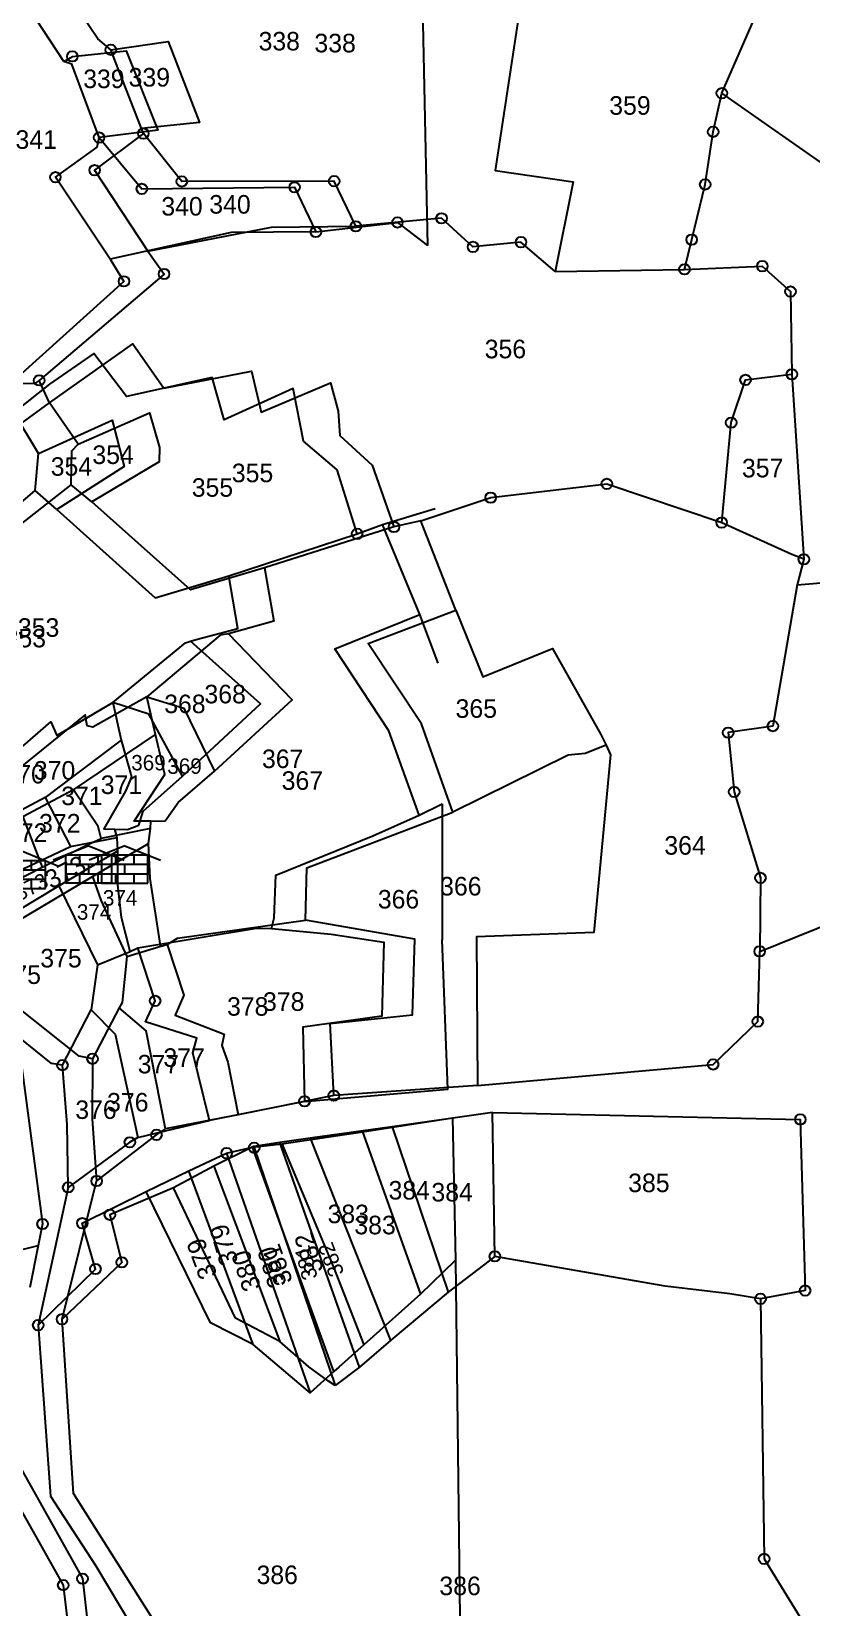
# Model space of a CAD drawing. Header units: metres. Extents: x -203010 to 266029, y 57 to 2163214.
# Drawn here: x -202123.8 to -201963.3, y 428.1 to 752.5 of the extents above; entities that cross this region are included whole.
import ezdxf

# ---------------------------------------------------------------- set-up
doc = ezdxf.new("R2010")
doc.units = ezdxf.units.M
doc.header["$LTSCALE"] = 0.3
for name, color, linetype in [('OFF', 1, 'Continuous'), ('POLY_PARCEL', 6, 'Continuous'), ('POLY_ROAD', 30, 'Continuous'), ('SYM_BUILDING', 1, 'Continuous'), ('SYM_STONE', 1, 'Continuous'), ('TEXT_PARCEL', 7, 'Continuous')]:
    doc.layers.add(name, color=color, linetype=linetype)
doc.styles.add('TEXT_MAP', font='KRDEV050.TTF', dxfattribs={"height": 1.8})

# ---------------------------------------------------------------- blocks, each defined once
blk = doc.blocks.new('BUILDING')
at = {"layer": 'SYM_BUILDING'}
for p, q in [((-2.25, 2.7), (-2.25, 0)), ((2.25, 2.7), (-2.25, 2.7)), ((2.25, 1.8), (-2.25, 1.8)), ((-0.9, 2.7), (-0.9, 1.8)), ((0, 0.9), (0, 1.8)), ((0.9, 1.8), (0.9, 2.7)), ((2.25, 0), (2.25, 2.7)), ((-2.25, 0.9), (2.25, 0.9)), ((-2.25, 0), (2.25, 0)), ((-0.9, 0.9), (-0.9, 0)), ((0.9, 0), (0.9, 0.9))]:
    blk.add_line(p, q, dxfattribs=at)
for points in [[(0, 3.61), (-3.45, 2.21)], [(0, 3.61), (3.45, 2.21)]]:
    blk.add_lwpolyline(points, dxfattribs=at)
blk = doc.blocks.new('STONE')
at = {"layer": 'SYM_STONE'}
blk.add_circle((0, 0), 0.511, dxfattribs=at)
blk = doc.blocks.new('sdr')
at = {"layer": 'OFF'}
for points in [[(549.94, 447.36), (550.49, 421.08)], [(551.9, 366.8), (551.92, 353.55)], [(552.91, 336.26), (553.22, 322.39)], [(553.22, 322.39), (553.97, 260.88)]]:
    blk.add_lwpolyline(points, dxfattribs=at)
at = {"layer": 'POLY_PARCEL'}
for points in [[(515.11, 438.99), (512.46, 443.06)], [(515.11, 438.99), (515.94, 439.49), (521.17, 440.02), (524.26, 432.3), (518.54, 431.6)], [(518.54, 431.6), (515.89, 438.72), (515.69, 438.79), (515.11, 438.99)], [(518.37, 430.67), (518.54, 431.6)], [(518.54, 431.6), (522.7, 426.6), (537.56, 426.76), (539.63, 422.41)], [(519.62, 419.76), (514.29, 427.74), (518.37, 430.67)], [(539.63, 422.41), (547.56, 423.34), (550.49, 421.08)], [(539.63, 422.41), (531.39, 422.35), (519.62, 419.76)], [(519.62, 419.76), (520.96, 417.61), (509.09, 406.9)], [(543.64, 393.05), (541.69, 399.27), (538.41, 402.08), (537.43, 407.18), (530.7, 404.13), (529.53, 408.27), (521.22, 406.4), (518.02, 410.58), (513.71, 407.6), (510.26, 404.84)], [(512.66, 400.88), (510.26, 404.84)], [(512.66, 400.88), (512.66, 400.88), (519.8, 404.11), (520.97, 399.59), (514.44, 395.41)], [(512.31, 397.26), (512.66, 400.88), (512.66, 400.88)], [(502.34, 388.69), (512.31, 397.26)], [(514.44, 395.41), (512.31, 397.26), (512.31, 397.26)], [(546.11, 393.96), (551.23, 395.51)], [(514.44, 395.41), (523.99, 386.84), (531.15, 388.95)], [(543.64, 393.05), (546.11, 393.96)], [(549.75, 385.19), (546.11, 393.96)], [(531.15, 388.95), (543.64, 393.05)], [(527.42, 382.6), (527.97, 382.76), (532.04, 383.83), (531.15, 388.95)], [(549.67, 365.68), (546.71, 373.88), (541.48, 381.86), (549.75, 385.19)], [(551.51, 380.46), (549.75, 385.19)], [(519.88, 376.64), (526.94, 382.46), (527.42, 382.6)], [(526.64, 369.47), (534.23, 376.52), (527.42, 382.6)], [(500.42, 363.13), (513.86, 374.75), (514.42, 373.43), (519.88, 376.64)], [(526.64, 369.47), (523.38, 375.51), (519.88, 376.64)], [(519.88, 376.64), (520.68, 372.98)], [(520.68, 372.98), (513.28, 367.4)], [(520.68, 372.98), (521.71, 369.43), (521.11, 368.01), (519.01, 364.37), (520.08, 364.33)], [(520.08, 364.33), (521.32, 364.29), (522.4, 364.71), (522.82, 366.08), (526.64, 369.47)], [(513.28, 367.4), (513.28, 367.4), (508.11, 364.65), (510.04, 359.94)], [(513.28, 367.4), (515.75, 362.65), (515.75, 362.65)], [(549.67, 365.68), (551.9, 366.8)], [(535.31, 354.67), (535.56, 355.7), (535.73, 359.85), (545.17, 363.67), (549.67, 365.68)], [(515.75, 362.65), (520.29, 363.51)], [(520.29, 363.51), (520.08, 364.33)], [(520.37, 362.21), (520.29, 363.51)], [(510.04, 359.94), (515.75, 362.65)], [(514.63, 358.82), (520.37, 362.21)], [(521.57, 352.44), (520.72, 355.74), (520.37, 358.92), (520.37, 362.21)], [(504.86, 352.95), (514.63, 358.82)], [(514.63, 358.82), (518.4, 351.12)], [(522.3, 352.78), (533.85, 354.71), (535.31, 354.67)], [(535.31, 354.67), (541.13, 354.1), (546.23, 353.33), (546.06, 346.14), (538.35, 345.07), (538.52, 337.85)], [(521.57, 352.44), (522.3, 352.78)], [(529.27, 335.99), (529.27, 335.99), (527.65, 342.56), (527.65, 342.56), (528.04, 344.01), (528.04, 344.01), (523.04, 345.57), (523.99, 347.62), (522.3, 352.78)], [(538.52, 337.85), (552.46, 339.02), (551.92, 353.55)], [(518.4, 351.12), (517.77, 346.74)], [(518.4, 351.12), (521.57, 352.44)], [(514.98, 341.37), (514.98, 341.37), (517.77, 346.74)], [(517.77, 346.74), (520.12, 344.37), (522.31, 334.33)], [(538.52, 337.85), (529.27, 335.99)], [(522.31, 334.33), (525.95, 335.2), (529.27, 335.99)], [(544.15, 334.9), (552.91, 336.26)], [(522.31, 334.33), (521.54, 333.87), (515.54, 329.48)], [(536.31, 333.72), (544.15, 334.9)], [(544.15, 334.9), (549.82, 319.08)], [(527.27, 331.1), (530.95, 332.81)], [(530.95, 332.81), (533.45, 333.39), (533.45, 333.39)], [(530.95, 332.81), (539.08, 309.51), (539.08, 309.51)], [(533.45, 333.39), (536.31, 333.72)], [(541.38, 311.56), (533.45, 333.39)], [(536.31, 333.72), (541.33, 321.72), (544.3, 314.17)], [(523.12, 329.07), (527.27, 331.1)], [(533.54, 314.21), (533.54, 314.21), (527.27, 331.1)], [(512.62, 316.08), (518.19, 321.54), (516.91, 326), (523.12, 329.07)], [(533.54, 314.21), (529.38, 316.3), (523.12, 329.07)], [(549.82, 319.08), (553.22, 322.39)], [(549.82, 319.08), (544.57, 314.41), (544.3, 314.17)], [(539.08, 309.51), (539.08, 309.51), (539.08, 309.51), (539.08, 309.51), (533.54, 314.21)], [(544.3, 314.17), (541.87, 312), (541.38, 311.56)], [(541.38, 311.56), (539.08, 309.51)]]:
    blk.add_lwpolyline(points, dxfattribs=at)
at = {"layer": 'POLY_ROAD'}
for points in [[(514.98, 341.37), (513.91, 341.54), (507.78, 346.45), (504.86, 352.95)], [(515.54, 329.48), (515.42, 335.59), (514.98, 341.37)], [(515.54, 329.48), (512.62, 316.08)], [(512.62, 316.08), (513.81, 299.45), (518.23, 292.67), (521.82, 286.65), (522.23, 284.51), (522.51, 268.65), (525.26, 249.43)], [(480.31, 297.22), (481.64, 297.79), (508.1, 303.08), (515.05, 290.8), (516.92, 274.98)]]:
    blk.add_lwpolyline(points, dxfattribs=at)
at = {"layer": 'SYM_BUILDING'}
blk.add_blockref('BUILDING', (517.54, 359.09), dxfattribs=at)
at = {"layer": 'SYM_STONE'}
for p in [(515.94, 439.49), (518.54, 431.6), (514.29, 427.74), (522.7, 426.6), (537.56, 426.76), (547.56, 423.34), (539.63, 422.41), (520.96, 417.61), (543.64, 393.05), (523.99, 347.62), (514.98, 341.37), (538.52, 337.85), (521.54, 333.87), (530.95, 332.81), (515.54, 329.48), (516.91, 326), (518.19, 321.54), (512.62, 316.08), (515.05, 290.8)]:
    blk.add_blockref('STONE', p, dxfattribs=at)
at = {"layer": 'TEXT_PARCEL', "style": 'TEXT_MAP'}
for s, height, p in [('338', 1.8, (534.06, 440.07)), ('339', 1.8, (517, 436.41)), ('340', 1.8, (524.6, 424.01)), ('354', 1.8, (513.84, 398.7)), ('355', 1.8, (527.56, 396.66)), ('353', 1.8, (509.36, 382.01)), ('368', 1.8, (524.88, 375.61)), ('369', 1.5, (521.67, 370.04)), ('367', 1.8, (534.39, 370.27)), ('370', 1.8, (509.25, 368.77)), ('371', 1.8, (514.86, 366.66)), ('372', 1.8, (509.49, 363.09)), ('366', 1.8, (545.66, 356.61)), ('374', 1.5, (516.38, 355.52)), ('375', 1.8, (508.87, 349.27)), ('378', 1.8, (530.99, 346.18)), ('377', 1.8, (522.3, 340.57)), ('376', 1.8, (516.23, 336.14)), ('384', 1.8, (546.7, 328.3)), ('383', 1.8, (540.77, 326)), ('386', 1.8, (533.86, 290.9))]:
    blk.add_text(s, height=height, dxfattribs=at).set_placement(p)
for s, height, rotation, p in [('373', 1.5, 27.1215, (510.77, 357.28)), ('382', 1.8, 107.4947, (540.41, 321.42)), ('379', 1.8, 110.3052, (530.07, 320.96)), ('381', 1.8, 109.8543, (537.41, 320.35)), ('380', 1.8, 108.1243, (534.32, 319.73))]:
    blk.add_text(s, height=height, rotation=rotation, dxfattribs=at).set_placement(p)
blk = doc.blocks.new('dxhhhdhdhdhdhdhf')
at = {"layer": 'POLY_PARCEL'}
for points in [[(168.86, 418.21), (172, 425.38), (167.88, 426.82), (160.97, 429), (149.59, 428.35)], [(149.59, 428.35), (149.46, 427.51), (146.9, 410.73), (154.46, 409.64), (154.46, 409.64), (152.7, 400.95)], [(109.67, 422.44), (108.4, 423.48), (106.67, 426.07)], [(109.67, 422.44), (115.23, 423.25), (118.27, 415.39), (112.63, 414.8)], [(112.63, 414.8), (109.67, 422.44)], [(165.24, 401.15), (165.94, 404.03), (167.25, 409.38), (168.02, 414.48), (168.86, 418.21)], [(205.33, 373.05), (206.51, 376.72), (206.24, 386.25), (204.93, 396.09), (190.3, 402.74), (187.15, 404.58), (179.92, 410.47), (168.86, 418.21)], [(112.82, 414.32), (112.82, 414.32), (108.1, 410.77), (113.25, 402.94)], [(112.82, 414.32), (112.63, 414.8)], [(133.41, 405.33), (131.3, 409.7), (131.3, 409.7), (116.54, 409.68), (112.82, 414.32)], [(152.7, 400.95), (149.4, 403.79), (144.75, 403.33), (141.71, 406.1), (133.41, 405.33)], [(113.25, 402.94), (125.24, 405.26), (133.41, 405.33)], [(113.25, 402.94), (114.82, 400.71), (102.72, 390.41)], [(152.7, 400.95), (165.24, 401.15)], [(165.24, 401.15), (172.78, 401.46), (175.51, 399), (175.64, 390.98)], [(103.71, 388.23), (111.8, 393.94), (114.79, 389.66), (123.29, 391.29), (124.21, 387.32), (130.94, 390.17), (131.69, 387.42), (131.86, 385.05), (134.98, 382.2), (137.09, 376.2)], [(168.84, 376.62), (169.76, 386.3), (171.15, 390.44), (175.64, 390.98)], [(175.64, 390.98), (176.8, 373.06)], [(102.72, 390.41), (102.22, 390.07), (95.97, 390.15)], [(103.71, 388.23), (102.72, 390.41)], [(89.14, 380.79), (94.33, 384.69), (98.79, 384.66), (103.71, 388.23)], [(106.49, 384.22), (103.71, 388.23)], [(106.49, 384.22), (113.41, 387.27), (114.37, 383.89), (114.33, 382.51), (107.83, 378.64)], [(105.83, 380.3), (105.87, 383.57), (106.49, 384.22)], [(95.61, 372.31), (105.83, 380.3)], [(107.83, 378.64), (105.83, 380.3)], [(139.68, 376.8), (146.46, 379.04), (146.46, 379.04), (146.46, 379.04), (157.71, 380.37), (168.84, 376.62)], [(124.56, 372.26), (117.38, 370.11), (107.83, 378.64)], [(137.09, 376.2), (124.56, 372.26)], [(139.68, 376.8), (137.09, 376.2)], [(143.08, 368.14), (139.68, 376.8)], [(168.84, 376.62), (175.64, 373.55), (176.73, 373.13), (176.8, 373.06)], [(172.51, 335.08), (187.26, 341.02), (196.33, 346.79), (205.33, 373.05)], [(176.8, 373.06), (176.15, 370.58)], [(176.15, 370.58), (205.33, 373.05), (205.33, 373.05)], [(124.56, 372.26), (125.46, 367.09), (121.05, 365.86)], [(176.15, 370.58), (173.79, 356.9), (169.46, 356.27), (170.04, 350.53), (172.58, 342.2), (172.51, 335.08)], [(142.78, 348.58), (139.75, 357.12), (134.6, 364.92), (143.08, 368.14)], [(143.08, 368.14), (145.68, 361.67), (152.44, 364.41), (157.12, 356.1), (157.64, 355.06)], [(121.05, 365.86), (120.24, 365.71), (113.13, 359.75)], [(119.71, 352.55), (127.21, 359.46), (121.05, 365.86)], [(113.13, 359.75), (107.91, 356.8), (107.37, 356.95), (107.18, 358.02), (93.31, 346.8)], [(113.98, 356.11), (113.13, 359.75)], [(113.13, 359.75), (116.72, 358.65), (119.71, 352.55)], [(106.05, 350.73), (113.98, 356.11)], [(113.53, 347.7), (111.92, 347.7), (114.88, 352.23), (113.98, 356.11)], [(157.64, 355.06), (155.62, 354.25), (153.95, 354.08), (142.78, 348.58)], [(157.64, 355.06), (158.05, 354.14), (156.43, 336.91), (145.06, 336.5), (145.16, 322.1)], [(113.53, 347.7), (114.93, 347.74), (116.16, 349.5), (119.71, 352.55)], [(106.05, 350.73), (101.14, 348.12), (103.01, 343.24)], [(108.7, 346.03), (108.43, 347.2), (106.05, 350.73)], [(128.52, 338.13), (128.63, 343.19), (142.78, 348.58)], [(113.49, 347.01), (108.7, 346.03)], [(113.3, 345.56), (113.49, 347.01)], [(113.49, 347.01), (113.53, 347.7)], [(103.01, 343.24), (107.36, 345.42), (108.7, 346.03)], [(107.88, 342.36), (113.3, 345.56)], [(114.48, 335.59), (114.47, 335.67), (113.46, 342.15), (113.3, 345.56)], [(96.3, 339.74), (98.79, 341.12), (103.01, 343.24)], [(97.79, 336.39), (107.88, 342.36)], [(107.88, 342.36), (108.69, 340.06), (111.19, 334.61)], [(115.11, 335.77), (116.12, 336.37), (128.52, 338.13)], [(131.25, 321.12), (130.9, 328.1), (138.87, 328.94), (139.1, 336.26), (128.52, 338.13)], [(111.19, 334.61), (110.73, 330.13), (110.46, 329.62)], [(111.19, 334.61), (114.48, 335.59)], [(114.48, 335.59), (115.11, 335.77)], [(115.11, 335.77), (116.72, 330.86), (115.87, 328.91), (120.63, 327.07), (120.4, 325.96), (120.99, 324.37), (121.98, 319.27)], [(145.16, 322.1), (167.99, 324.13), (172.32, 328.28), (172.51, 335.08)], [(110.46, 329.62), (107.88, 324.69)], [(114.95, 317.89), (113.07, 327.39), (110.46, 329.62)], [(131.25, 321.12), (121.98, 319.27)], [(145.16, 322.1), (131.25, 321.12)], [(121.98, 319.27), (114.95, 317.89)], [(146.62, 319.49), (136.89, 318.09)], [(146.62, 319.49), (176.44, 318.8), (176.9, 302.22), (172.58, 301.42)], [(146.85, 305.54), (146.62, 319.49)], [(108.27, 312.85), (114.06, 317.32), (114.95, 317.89)], [(136.89, 318.09), (128.95, 316.99)], [(136.89, 318.09), (142.33, 302.07)], [(123.49, 316.18), (123.48, 316.18), (119.63, 314.28)], [(126.03, 316.59), (123.51, 316.19), (123.49, 316.18)], [(123.49, 316.18), (123.53, 316.07), (131.36, 293.02)], [(128.95, 316.99), (126.03, 316.59)], [(133.73, 294.81), (126.03, 316.59)], [(128.95, 316.99), (136.73, 297.4)], [(119.63, 314.28), (115.7, 312.2)], [(119.63, 314.28), (126.01, 297.3)], [(115.7, 312.2), (109.55, 309.58), (110.71, 304.97), (104.91, 299.46)], [(126.01, 297.3), (121.71, 299.57), (115.7, 312.2)], [(91.6, 303.91), (102.6, 306.61), (102.6, 306.61)], [(146.85, 305.54), (146.85, 305.54), (142.33, 302.07)], [(172.58, 301.42), (169.62, 301.9), (163.36, 302.66), (146.85, 305.54)], [(142.33, 302.07), (136.95, 297.58), (136.73, 297.4)], [(172.58, 301.42), (172.93, 276.23), (177.26, 269.18), (180.84, 247.09)], [(131.36, 293.02), (130.72, 293.47), (128.81, 294.84), (126.01, 297.3)], [(136.73, 297.4), (133.73, 294.81)], [(133.73, 294.81), (131.36, 293.02)]]:
    blk.add_lwpolyline(points, dxfattribs=at)
at = {"layer": 'POLY_ROAD'}
for points in [[(107.88, 324.69), (106.59, 324.94), (100.41, 329.84), (97.79, 336.39)], [(101.01, 323.83), (103.03, 308.69), (102.6, 306.61)], [(107.88, 324.69), (107.84, 318.87), (108.27, 312.85)], [(104.91, 299.46), (108.27, 312.85)], [(102.6, 306.61), (101.81, 302.53)], [(116.55, 232.81), (114.41, 251.75), (114.01, 263.6), (114.06, 269.87), (106.03, 282.58), (104.91, 299.46), (104.91, 299.46)], [(100.06, 286.57), (106.89, 274.33), (108.68, 258.36)]]:
    blk.add_lwpolyline(points, dxfattribs=at)
at = {"layer": 'SYM_BUILDING'}
for p in [(111, 341.71), (101.08, 341.18)]:
    blk.add_blockref('BUILDING', p, dxfattribs=at)
at = {"layer": 'SYM_STONE'}
for p in [(109.67, 422.44), (168.86, 418.21), (112.82, 414.32), (168.02, 414.48), (108.1, 410.77), (116.54, 409.68), (131.3, 409.7), (167.25, 409.38), (141.71, 406.1), (133.41, 405.33), (144.75, 403.33), (149.4, 403.79), (165.94, 404.03), (165.24, 401.15), (172.78, 401.46), (114.82, 400.71), (175.51, 399), (102.72, 390.41), (171.15, 390.44), (175.64, 390.98), (169.76, 386.3), (157.71, 380.37), (146.46, 379.04), (168.84, 376.62), (137.09, 376.2), (176.8, 373.06), (173.79, 356.9), (169.46, 356.27), (170.04, 350.53), (172.58, 342.2), (172.51, 335.08), (172.32, 328.28), (107.88, 324.69), (167.99, 324.13), (131.25, 321.12), (176.44, 318.8), (114.06, 317.32), (123.53, 316.07), (108.27, 312.85), (109.55, 309.58), (103.03, 308.69), (110.71, 304.97), (146.85, 305.54), (176.9, 302.22), (172.58, 301.42), (104.91, 299.46), (172.93, 276.23), (106.89, 274.33)]:
    blk.add_blockref('STONE', p, dxfattribs=at)
at = {"layer": 'TEXT_PARCEL', "style": 'TEXT_MAP'}
for s, height, p in [('338', 1.8, (129.39, 422.18)), ('339', 1.8, (111.39, 418.87)), ('359', 1.8, (157.95, 416.13)), ('341', 1.8, (100.43, 412.84)), ('340', 1.8, (119.2, 406.56)), ('356', 1.8, (145.88, 392.54)), ('354', 1.8, (107.87, 382.31)), ('355', 1.8, (121.38, 380.54)), ('357', 1.8, (170.8, 381)), ('353', 1.8, (100.65, 365.57)), ('368', 1.8, (118.72, 359.12)), ('365', 1.8, (143.05, 357.71)), ('370', 1.8, (102.19, 351.73)), ('369', 1.5, (115.12, 352.29)), ('371', 1.8, (108.67, 350.34)), ('367', 1.8, (126.2, 350.74)), ('372', 1.8, (102.7, 346.61)), ('364', 1.8, (163.27, 344.45)), ('366', 1.8, (141.55, 340.5)), ('374', 1.5, (108.88, 339.53)), ('375', 1.8, (102.81, 333.54)), ('378', 1.8, (124.39, 329.33)), ('377', 1.8, (114.74, 323.9)), ('376', 1.8, (109.28, 319.58)), ('385', 1.8, (159.76, 311.76)), ('384', 1.8, (140.7, 310.86)), ('383', 1.8, (133.23, 307.68)), ('386', 1.8, (141.46, 272.72))]:
    blk.add_text(s, height=height, dxfattribs=at).set_placement(p)
for s, height, rotation, p in [('373', 1.8, 26.548, (103.86, 341.08)), ('379', 1.8, 106.5232, (122.02, 304.98)), ('382', 1.5, 110.909, (132.27, 303.93)), ('380', 1.8, 107.3738, (126.71, 302.83)), ('381', 1.5, 104.6379, (129.7, 303.49))]:
    blk.add_text(s, height=height, rotation=rotation, dxfattribs=at).set_placement(p)
blk = doc.blocks.new('waf')
blk.add_blockref('dxhhhdhdhdhdhdhf', (0, 0))

msp = doc.modelspace()

# ---------------------------------------------------------------- block references
at = {"xscale": 2.125290427780037, "yscale": 2.125290427780037, "zscale": 2.125290427780037, "rotation": 0.01318011358334895}
msp.add_blockref('waf', (-202340.39, -149.07), dxfattribs=at)
at = {"xscale": 2.116656860558868, "yscale": 2.116656860558868, "zscale": 2.116656860558868}
msp.add_blockref('sdr', (-203207.51, -182.83), dxfattribs=at)

doc.saveas('drawing.dxf')
